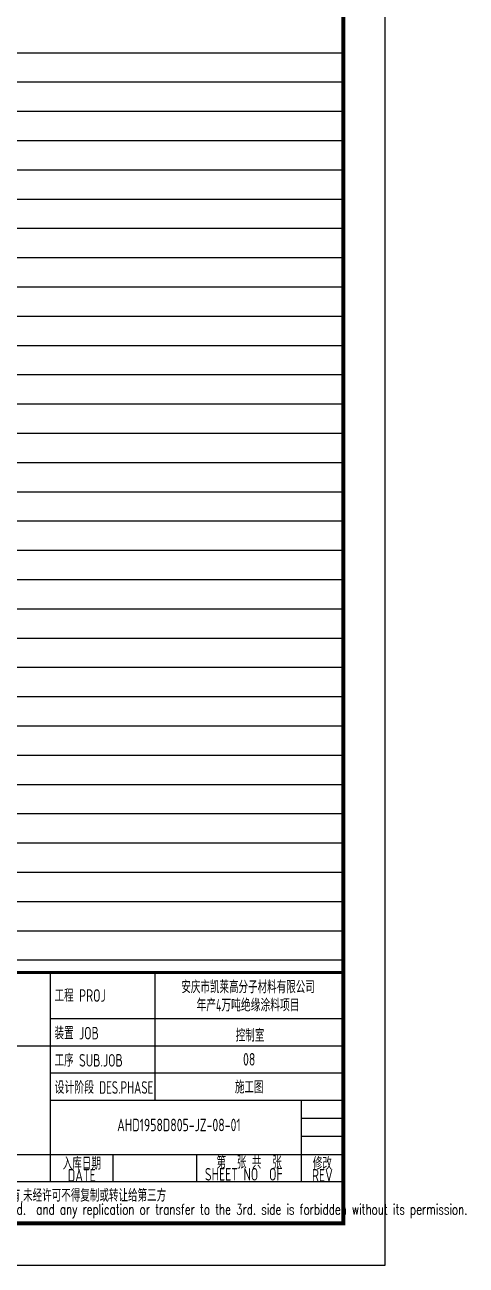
# Model space of a CAD drawing. Extents: x 5066963 to 5185393, y -485691 to -238129.
# Drawn here: x 5171311 to 5181862, y -359784 to -330116 of the extents above; entities that cross this region are included whole.
import ezdxf
from ezdxf.enums import TextEntityAlignment as Align

# ---------------------------------------------------------------- set-up
doc = ezdxf.new("R2010")
doc.units = 0
doc.header["$LTSCALE"] = 1000
doc.header["$MEASUREMENT"] = 0
doc.layers.get('0').update_dxf_attribs({"linetype": 'CONTINUOUS'})
doc.layers.add('PUB_TITLE', color=4, linetype='CONTINUOUS')
doc.layers.add('图层线', color=8, linetype='CONTINUOUS')
doc.styles.add('ECEC_TQ', font='txt_l.shx', dxfattribs={"bigfont": 'hztxt_l.shx'})
doc.styles.add('sceie', font='sceie.shx', dxfattribs={"bigfont": 'sceic.shx'})

msp = doc.modelspace()

# ---------------------------------------------------------------- linework, layer by layer
for p, q in [((5171924.1, -357783.9), (5171924.1, -352783.9)), ((5174424.1, -355833.9), (5174424.1, -352783.9)), ((5178924.1, -358783.9), (5178924.1, -352783.9)), ((5171924.1, -353883.9), (5178924.1, -353883.9)), ((5160924.1, -354533.9), (5171924.1, -354533.9)), ((5171924.1, -354533.9), (5178924.1, -354533.9)), ((5171924.1, -355183.9), (5178924.1, -355183.9)), ((5171924.1, -355833.9), (5178924.1, -355833.9)), ((5177924.1, -357783.9), (5177924.1, -355833.9)), ((5177924.1, -356267.2), (5178924.1, -356267.2)), ((5177924.1, -356700.6), (5178924.1, -356700.6)), ((5166424.1, -357133.9), (5178924.1, -357133.9)), ((5173424.1, -357783.9), (5173424.1, -357133.9)), ((5175424.1, -357783.9), (5175424.1, -357133.9)), ((5160924.1, -357783.9), (5178924.1, -357783.9)), ((5160924.1, -358783.9), (5178924.1, -358783.9))]:
    msp.add_line(p, q)
at = {"const_width": 70}
msp.add_lwpolyline([(5178924.1, -352783.9), (5160924.1, -352783.9)], dxfattribs=at)
at = {"layer": 'PUB_TITLE'}
msp.add_lwpolyline([(5095824.1, -359783.9), (5179924.1, -359783.9), (5179924.1, -300383.9), (5095824.1, -300383.9)], close=True, dxfattribs=at)
at = {"layer": 'PUB_TITLE', "const_width": 100}
msp.add_lwpolyline([(5098324.1, -358783.9), (5178924.1, -358783.9), (5178924.1, -301383.9), (5098324.1, -301383.9)], close=True, dxfattribs=at)
at = {"layer": '图层线'}
for p, q in [((5098324.1, -330783.9), (5178924.1, -330783.9)), ((5098324.1, -331483.9), (5178924.1, -331483.9)), ((5098324.1, -332183.9), (5178924.1, -332183.9)), ((5098324.1, -332883.9), (5178924.1, -332883.9)), ((5098324.1, -333583.9), (5178924.1, -333583.9)), ((5098324.1, -334283.9), (5178924.1, -334283.9)), ((5098324.1, -334983.9), (5178924.1, -334983.9)), ((5098324.1, -335683.9), (5178924.1, -335683.9)), ((5098324.1, -336383.9), (5178924.1, -336383.9)), ((5098324.1, -337083.9), (5178924.1, -337083.9)), ((5098324.1, -337783.9), (5178924.1, -337783.9)), ((5098324.1, -338483.9), (5178924.1, -338483.9)), ((5098324.1, -339183.9), (5178924.1, -339183.9)), ((5098324.1, -339883.9), (5178924.1, -339883.9)), ((5098324.1, -340583.9), (5178924.1, -340583.9)), ((5098324.1, -341283.9), (5178924.1, -341283.9)), ((5098324.1, -341983.9), (5178924.1, -341983.9)), ((5098324.1, -342683.9), (5178924.1, -342683.9)), ((5098324.1, -343383.9), (5178924.1, -343383.9)), ((5098324.1, -344083.9), (5178924.1, -344083.9)), ((5098324.1, -344783.9), (5178924.1, -344783.9)), ((5098324.1, -345483.9), (5178924.1, -345483.9)), ((5098324.1, -346183.9), (5178924.1, -346183.9)), ((5098324.1, -346883.9), (5178924.1, -346883.9)), ((5098324.1, -347583.9), (5178924.1, -347583.9)), ((5098324.1, -348283.9), (5178924.1, -348283.9)), ((5098324.1, -348983.9), (5178924.1, -348983.9)), ((5098324.1, -349683.9), (5178924.1, -349683.9)), ((5098324.1, -350383.9), (5178924.1, -350383.9)), ((5098324.1, -351083.9), (5178924.1, -351083.9)), ((5098324.1, -351783.9), (5178924.1, -351783.9)), ((5098324.1, -352483.9), (5178924.1, -352483.9))]:
    msp.add_line(p, q, dxfattribs=at)

# ---------------------------------------------------------------- texts
for s, height, style, width, p in [('安庆市凯莱高分子材料有限公司', 300, 'sceie', 0.8, (5176647.8, -353113.7)), ('年产4万吨绝缘涂料项目', 300, 'sceie', 0.65, (5176647.8, -353548.7)), ('控制室', 300, 'sceie', 0.8, (5176695.6, -354269.9)), ('08', 300, 'sceie', 0.8, (5176674.1, -354858.9)), ('施工图', 300, 'sceie', 0.8, (5176674.1, -355508.9)), ('入库日期', 300, 'sceie', 0.8, (5172674.1, -357333.9)), ('第  张 共  张', 300, 'sceie', 0.8, (5176674.1, -357308.9)), ('修改', 300, 'sceie', 0.8, (5178424.1, -357333.9)), ('DATE', 300, 'sceie', 0.8, (5172674.1, -357633.9)), ('SHEET NO  OF  ', 300, 'sceie', 0.8, (5176674.1, -357608.9)), ('REV', 300, 'sceie', 0.8, (5178424.1, -357633.9)), ('本文件专有权属安徽华东化工医药工程有限责任公司所有,未经许可不得复制或转让给第三方', 300, 'sceie', 0.8, (5170095.2, -358132.8)), ('The proprietary right of this document belongs to Anhui Huadong Chemical And Medical Engineering  Co.,Ltd.  and any replication or transfer to the 3rd. side is forbidden without its permission. ', 250, 'ECEC_TQ', 0.72, (5169924.1, -358483.9))]:
    msp.add_text(s, height=height, dxfattribs=dict(style=style, width=width)).set_placement(p, align=Align.MIDDLE)
at = {"style": 'sceie'}
for s, width, p in [('工程 PROJ', 0.8, (5172021, -353483.9)), ('装置 JOB', 0.8, (5172021, -354383.9)), ('工序 SUB.JOB', 0.8, (5172021, -355033.9)), ('设计阶段 DES.PHASE', 0.75, (5172021, -355683.9))]:
    msp.add_text(s, height=300, dxfattribs=dict(at, width=width)).set_placement(p)
at = {"style": 'sceie', "width": 0.8}
msp.add_attdef('AHD1958D805-JZ-08-01', text='200320-02-040', height=300, dxfattribs=at).set_placement((5174994.9, -356430.2), align=Align.MIDDLE)

doc.saveas('drawing.dxf')
